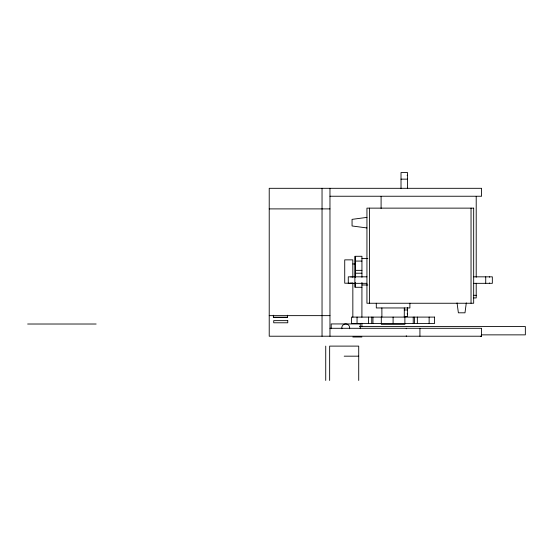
<?xml version="1.0" encoding="UTF-8"?>
<svg xmlns="http://www.w3.org/2000/svg" width="553" height="553" viewBox="0 0 553 553"><rect width="100%" height="100%" fill="white"/><g stroke="black" fill="none" stroke-linecap="round" stroke-linejoin="round"><path stroke-width="0.83" d="M368.478 317.097L368.443 323.464M466.303 302.899L464.983 312.811L458.375 312.811L457.055 302.899M366.936 217.384L352.061 219.361L352.061 225.97L366.936 227.947M407.112 175.301L407.513 175.301M401.015 179.144L407.513 179.144M329.968 196.239L481.58 196.239L481.58 188.31L269.221 188.31L269.221 336.217L481.58 336.217L481.58 328.295L329.968 328.295M269.221 208.896L329.968 208.896M361.939 258.569L367.89 258.569M355.303 261.071L361.939 261.071M352.842 263.968L355.316 263.968M355.303 270.348L361.939 270.348M355.303 273.217L361.939 273.217M366.936 276.832L348.279 276.832L348.279 283.33L366.936 283.33M473.679 276.832L492.336 276.832L492.336 283.33L473.679 283.33M352.807 283.205L344.726 283.205L344.726 259.862L352.807 259.862L352.842 277.71M361.939 284.989L367.89 284.989M361.939 287.277L355.303 287.277L355.303 282.493M473.638 295.295L476.209 295.295M473.638 297.936L476.209 297.936L476.209 283.26M404.264 309.984L407.513 309.984M407.112 313.834L407.513 313.834M269.221 315.639L329.968 315.639M404.264 316.593L407.513 316.593L407.513 307.406M381.909 317.097L381.867 307.952M404.278 317.097L404.319 307.952M434.575 317.097L434.596 323.464L351.59 323.464L351.59 317.097L434.596 317.097M273.362 317.263L287.401 317.263M27.65 324.017L96.139 324.017M381.259 324.334L404.927 324.334M359.374 326.526L525.35 326.526L525.35 334.862L481.49 334.862M480.702 336.217L481.58 336.217M352.842 336.991L361.911 336.991M344.187 356.173L358.717 356.173M489.571 276.832L489.571 277.233M489.571 282.922L489.571 283.33M485.728 276.832L485.728 283.33M476.209 196.419L476.209 277.24M471.038 208.135L471.038 303.251M429.135 317.097L429.135 323.464M419.927 328.295L419.927 336.217M417.342 317.097L417.342 323.464M414.439 317.097L414.439 323.464M413.243 317.097L413.243 323.464M409.891 303.251L409.891 307.952L376.296 307.952L376.296 303.251M407.513 188.614L407.513 172.543L401.015 172.543L401.015 188.614M406.275 328.295L406.275 328.786M406.275 335.726L406.275 336.217M404.886 317.097L404.886 323.464M393.093 317.097L393.093 323.464M381.3 317.097L381.3 323.464M381.093 196.419L381.093 208.453M372.943 317.097L372.943 323.464M371.747 317.097L371.747 323.464M369.577 208.135L369.577 303.251M361.939 277.336L361.939 256.288L355.303 256.288L355.303 277.336M361.939 282.493L361.911 317.235M361.911 323.249L361.911 326.685M360.273 328.696L360.273 323.94L331.206 323.94L331.206 328.696M358.717 380.457L358.717 346.109L329.65 346.109L329.65 380.457M357.051 317.097L357.051 323.464M354.881 256.288L354.881 287.277M352.842 282.866L352.842 317.235M351.044 276.832L351.044 277.233M351.044 282.922L351.044 283.33M329.968 188.31L329.968 336.217M325.731 346.109L325.731 380.457M322.04 188.31L322.04 336.217M287.401 315.21L287.401 317.367L273.362 317.367L273.362 315.21M341.865 328.745A3.961 3.961 0 0 1 345.743 323.94A3.961 3.961 0 0 1 349.614 328.745M473.672 208.135L366.943 208.135L366.936 303.251L473.672 303.251L473.679 208.135M287.76 320.636L273.721 320.636L273.721 322.786L287.76 322.786L287.76 320.636"/></g></svg>
